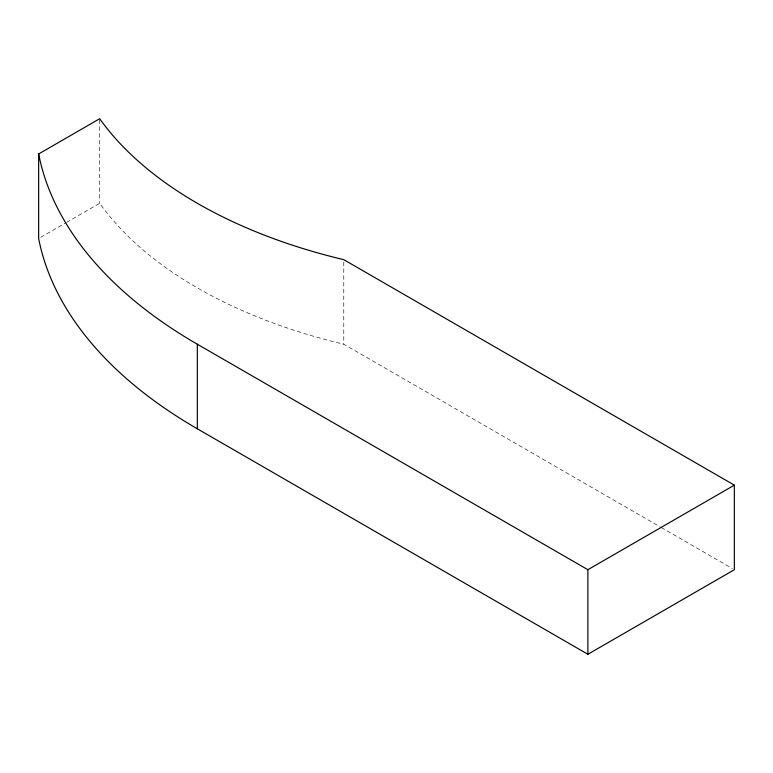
<?xml version="1.0" encoding="UTF-8"?>
<svg xmlns="http://www.w3.org/2000/svg" width="773" height="773" viewBox="0 0 773 773"><rect width="100%" height="100%" fill="white"/><g stroke="black" fill="none" stroke-linecap="round" stroke-linejoin="round"><path stroke-width="0.58" stroke-dasharray="3.87 2.9" d="M40.718 237.33L65.541 222.991M66.575 222.402L99.678 203.289A448.784 259.1 0 0 0 343.782 344.217L660.2 526.906M661.253 527.505L732.263 568.503M343.782 262.037L343.782 344.217M99.678 119.921L99.678 203.289"/><path stroke-width="1.16" d="M38.65 153.962L99.678 118.723A448.784 259.1 0 0 0 343.782 259.66L734.35 485.154L734.35 569.711L587.886 654.277L197.318 428.783A553.584 319.607 0 0 1 38.65 238.519L38.65 153.962A553.584 319.607 0 0 0 197.318 344.217L587.886 569.711L734.35 485.154M587.886 569.711L587.886 654.277M197.318 344.217L197.318 428.783"/></g></svg>
